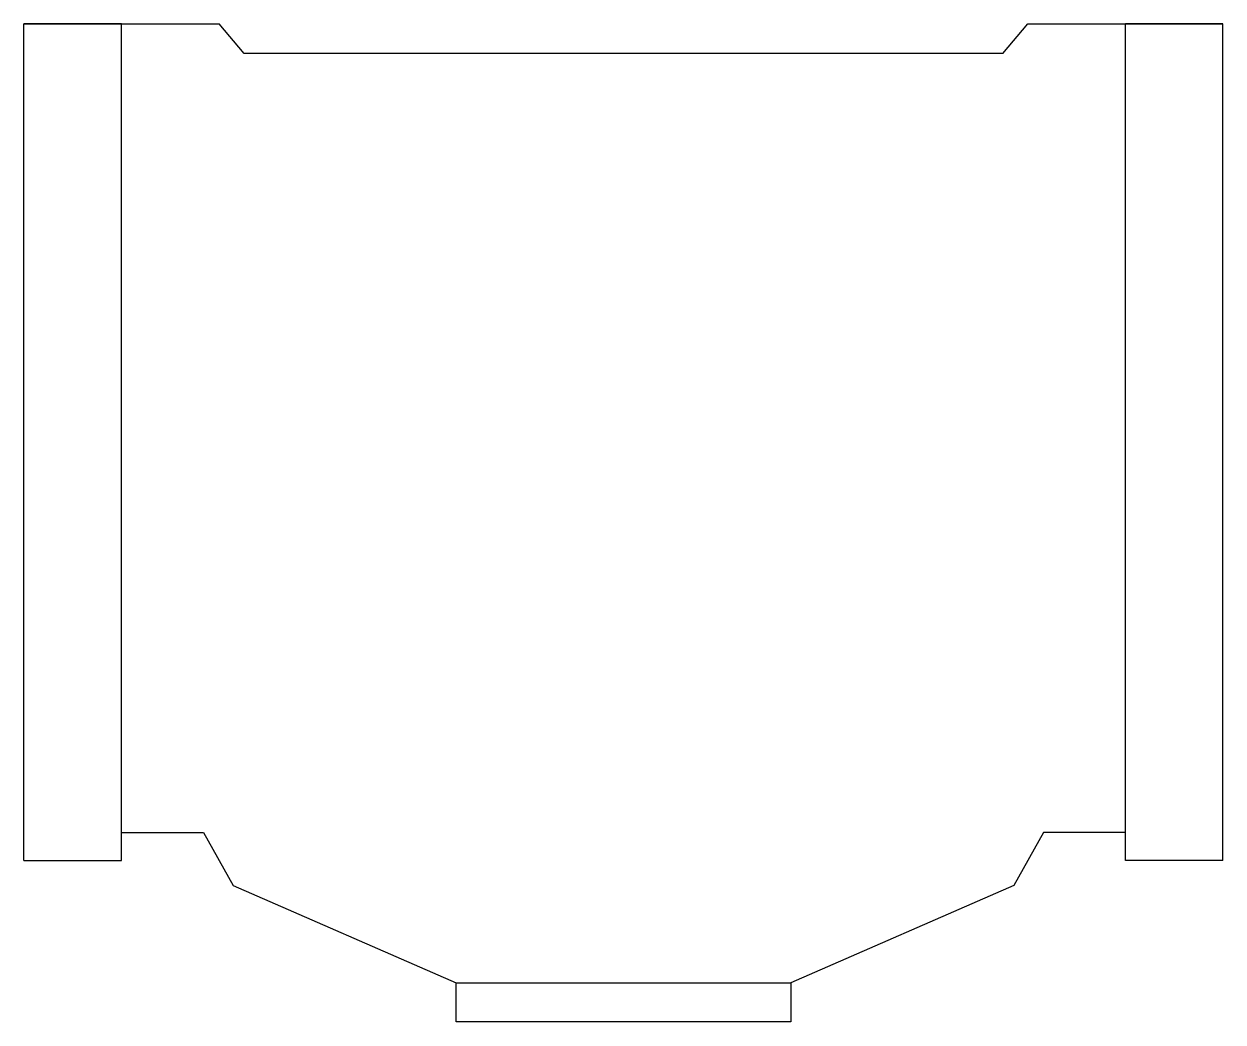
# Model space of a CAD drawing. Header units: millimetres. Extents: x 195933 to 197223, y -43531 to -42457.
import ezdxf

# ---------------------------------------------------------------- set-up
doc = ezdxf.new("R2010")
doc.units = ezdxf.units.MM
doc.header["$LTSCALE"] = 0.5
doc.layers.add('Contorno', color=3, linetype='Continuous')

msp = doc.modelspace()

# ---------------------------------------------------------------- linework, layer by layer
at = {"layer": 'Contorno'}
for p, q in [((195933.1, -43356.8), (195933.1, -42456.8)), ((195933.1, -42456.8), (196143.1, -42456.8)), ((196038.1, -42456.8), (195933.1, -42456.8)), ((196038.1, -43356.8), (196038.1, -42456.8)), ((196169.9, -42488.7), (196143.1, -42456.8)), ((196986.3, -42488.7), (197013.1, -42456.8)), ((197013.1, -42456.8), (197223.1, -42456.8)), ((197118.1, -43356.8), (197118.1, -42456.8)), ((197223.1, -42456.8), (197118.1, -42456.8)), ((197223.1, -43356.8), (197223.1, -42456.8)), ((196986.3, -42488.7), (196169.9, -42488.7)), ((196038.1, -43326.8), (196126.3, -43326.8)), ((196126.3, -43326.8), (196158.1, -43383.6)), ((197029.9, -43326.8), (196998.1, -43383.6)), ((197118.1, -43326.8), (197029.9, -43326.8)), ((195933.1, -43356.8), (196038.1, -43356.8)), ((197223.1, -43356.8), (197118.1, -43356.8)), ((196158.1, -43383.6), (196398.1, -43488.6)), ((196998.1, -43383.6), (196758.1, -43488.6))]:
    msp.add_line(p, q, dxfattribs=at)
msp.add_lwpolyline([(196398.1, -43530.6), (196398.1, -43488.6), (196758.1, -43488.6), (196758.1, -43530.6)], close=True, dxfattribs=at)

doc.saveas('drawing.dxf')
